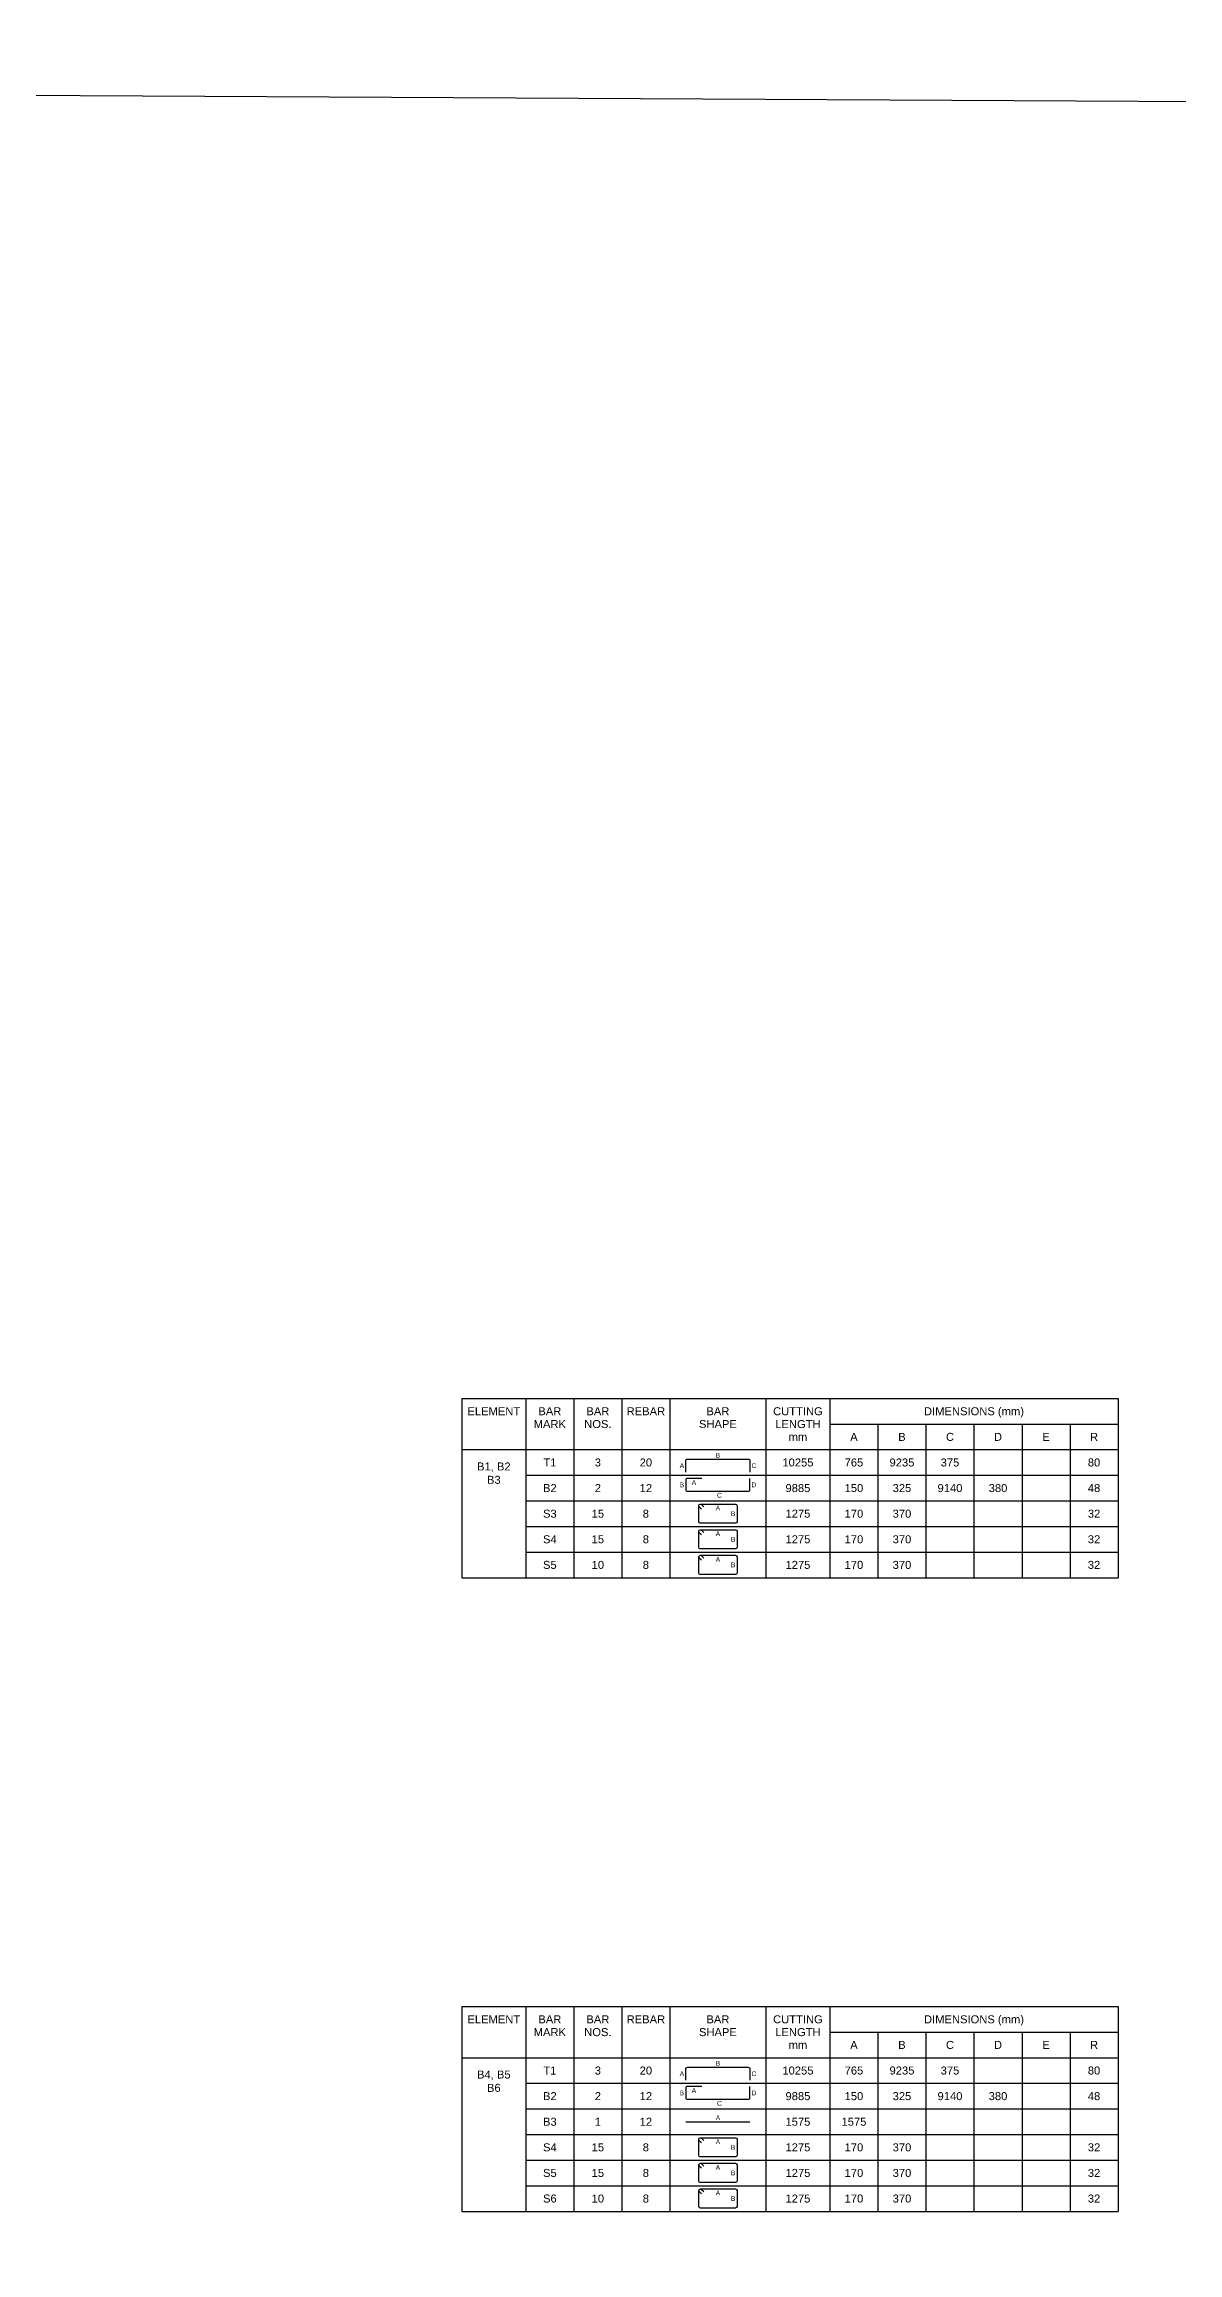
# Model space of a CAD drawing. Header units: inches. Extents: x -816171 to 9366335, y -450961 to 689132.
# Drawn here: x 2806035 to 2841448, y 323825 to 392839 of the extents above; entities that cross this region are included whole.
import ezdxf
from ezdxf.enums import TextEntityAlignment as Align

# ---------------------------------------------------------------- set-up
doc = ezdxf.new("R2010")
doc.units = ezdxf.units.IN
doc.header["$MEASUREMENT"] = 0
for name, color, linetype in [('Dimension', 31, 'Continuous'), ('Reinforcement', 130, 'Continuous'), ('Schedule Header', 4, 'Continuous'), ('Schedule Line', 60, 'Continuous'), ('Text', 31, 'Continuous')]:
    doc.layers.add(name, color=color, linetype=linetype)
doc.styles.add('SC-SansSerif', font='SansSerif')

msp = doc.modelspace()

# ---------------------------------------------------------------- linework, layer by layer
msp.add_lwpolyline([(2507663.83403, 392838.94799), (2914115.59183, 390657.34345), (2914115.59183, 139178.61934), (2507663.83403, 141360.22388)], close=True)
at = {"layer": 'Reinforcement'}
for points in [[(2826081.35401, 348221.25141), (2826081.35401, 348571.25141, -0.5), (2826131.35401, 348621.25141), (2828031.35401, 348621.25141, -0.5), (2828081.35401, 348571.25141), (2828081.35401, 348221.25141)], [(2826581.35401, 348021.25141), (2826131.35401, 348021.25141, 0.5), (2826081.35401, 347971.25141), (2826081.35401, 347671.25141, 0.5), (2826131.35401, 347621.25141), (2828031.35401, 347621.25141, 0.5), (2828081.35401, 347671.25141), (2828081.35401, 348021.25141)], [(2826566.70993, 347065.18558), (2826495.99886, 347135.89587, -0.1989123674), (2826481.35401, 347171.25141, -0.4142046237), (2826531.35401, 347221.25141, -0.1989044359), (2826566.70915, 347206.60694), (2826637.42022, 347135.89665)], [(2826566.70993, 346265.18558), (2826495.99886, 346335.89587, -0.1989123674), (2826481.35401, 346371.25141, -0.4142046237), (2826531.35401, 346421.25141, -0.1989044359), (2826566.70915, 346406.60694), (2826637.42022, 346335.89665)], [(2826566.70993, 345465.18558), (2826495.99886, 345535.89587, -0.1989123674), (2826481.35401, 345571.25141, -0.4142046237), (2826531.35401, 345621.25141, -0.1989044359), (2826566.70915, 345606.60694), (2826637.42022, 345535.89665)], [(2826081.35401, 329221.25141), (2826081.35401, 329571.25141, -0.5), (2826131.35401, 329621.25141), (2828031.35401, 329621.25141, -0.5), (2828081.35401, 329571.25141), (2828081.35401, 329221.25141)], [(2826581.35401, 329021.25141), (2826131.35401, 329021.25141, 0.5), (2826081.35401, 328971.25141), (2826081.35401, 328671.25141, 0.5), (2826131.35401, 328621.25141), (2828031.35401, 328621.25141, 0.5), (2828081.35401, 328671.25141), (2828081.35401, 329021.25141)], [(2826566.70993, 327265.18558), (2826495.99886, 327335.89587, -0.1989123674), (2826481.35401, 327371.25141, -0.4142046237), (2826531.35401, 327421.25141, -0.1989044359), (2826566.70915, 327406.60694), (2826637.42022, 327335.89665)], [(2826566.70993, 326465.18558), (2826495.99886, 326535.89587, -0.1989123674), (2826481.35401, 326571.25141, -0.4142046237), (2826531.35401, 326621.25141, -0.1989044359), (2826566.70915, 326606.60694), (2826637.42022, 326535.89665)], [(2826566.70993, 325665.18558), (2826495.99886, 325735.89587, -0.1989123674), (2826481.35401, 325771.25141, -0.4142046237), (2826531.35401, 325821.25141, -0.1989044359), (2826566.70915, 325806.60694), (2826637.42022, 325735.89665)]]:
    msp.add_lwpolyline(points, format="xyb", dxfattribs=at)
for points in [[(2826481.35401, 347171.25141, -0.4142046237), (2826531.35401, 347221.25141), (2827631.35401, 347221.25141, -0.4142046237), (2827681.35401, 347171.25141), (2827681.35401, 346671.25141, -0.4142046237), (2827631.35401, 346621.25141), (2826531.35401, 346621.25141, -0.4142046237), (2826481.35401, 346671.25141)], [(2826481.35401, 346371.25141, -0.4142046237), (2826531.35401, 346421.25141), (2827631.35401, 346421.25141, -0.4142046237), (2827681.35401, 346371.25141), (2827681.35401, 345871.25141, -0.4142046237), (2827631.35401, 345821.25141), (2826531.35401, 345821.25141, -0.4142046237), (2826481.35401, 345871.25141)], [(2826481.35401, 345571.25141, -0.4142046237), (2826531.35401, 345621.25141), (2827631.35401, 345621.25141, -0.4142046237), (2827681.35401, 345571.25141), (2827681.35401, 345071.25141, -0.4142046237), (2827631.35401, 345021.25141), (2826531.35401, 345021.25141, -0.4142046237), (2826481.35401, 345071.25141)], [(2826481.35401, 327371.25141, -0.4142046237), (2826531.35401, 327421.25141), (2827631.35401, 327421.25141, -0.4142046237), (2827681.35401, 327371.25141), (2827681.35401, 326871.25141, -0.4142046237), (2827631.35401, 326821.25141), (2826531.35401, 326821.25141, -0.4142046237), (2826481.35401, 326871.25141)], [(2826481.35401, 326571.25141, -0.4142046237), (2826531.35401, 326621.25141), (2827631.35401, 326621.25141, -0.4142046237), (2827681.35401, 326571.25141), (2827681.35401, 326071.25141, -0.4142046237), (2827631.35401, 326021.25141), (2826531.35401, 326021.25141, -0.4142046237), (2826481.35401, 326071.25141)], [(2826481.35401, 325771.25141, -0.4142046237), (2826531.35401, 325821.25141), (2827631.35401, 325821.25141, -0.4142046237), (2827681.35401, 325771.25141), (2827681.35401, 325271.25141, -0.4142046237), (2827631.35401, 325221.25141), (2826531.35401, 325221.25141, -0.4142046237), (2826481.35401, 325271.25141)]]:
    msp.add_lwpolyline(points, format="xyb", close=True, dxfattribs=at)
msp.add_lwpolyline([(2826081.35401, 327921.25141), (2828081.35401, 327921.25141)], dxfattribs=at)
at = {"layer": 'Schedule Line'}
for p, q in [((2819081.35401, 350521.25141), (2839581.35401, 350521.25141)), ((2819081.35401, 350521.25141), (2819081.35401, 344921.25141)), ((2821081.35401, 350521.25141), (2821081.35401, 344921.25141)), ((2822581.35401, 350521.25141), (2822581.35401, 344921.25141)), ((2824081.35401, 350521.25141), (2824081.35401, 344921.25141)), ((2825581.35401, 350521.25141), (2825581.35401, 344921.25141)), ((2828581.35401, 350521.25141), (2828581.35401, 344921.25141)), ((2830581.35401, 350521.25141), (2830581.35401, 344921.25141)), ((2839581.35401, 350521.25141), (2839581.35401, 344921.25141)), ((2830581.35401, 349721.25141), (2839581.35401, 349721.25141)), ((2832081.35401, 349721.25141), (2832081.35401, 344921.25141)), ((2833581.35401, 349721.25141), (2833581.35401, 344921.25141)), ((2835081.35401, 349721.25141), (2835081.35401, 344921.25141)), ((2836581.35401, 349721.25141), (2836581.35401, 344921.25141)), ((2838081.35401, 349721.25141), (2838081.35401, 344921.25141)), ((2819081.35401, 348921.25141), (2839581.35401, 348921.25141)), ((2821081.35401, 348121.25141), (2839581.35401, 348121.25141)), ((2821081.35401, 347321.25141), (2839581.35401, 347321.25141)), ((2821081.35401, 346521.25141), (2839581.35401, 346521.25141)), ((2821081.35401, 345721.25141), (2839581.35401, 345721.25141)), ((2819081.35401, 344921.25141), (2839581.35401, 344921.25141)), ((2821081.35401, 344921.25141), (2839581.35401, 344921.25141)), ((2819081.35401, 331521.25141), (2839581.35401, 331521.25141)), ((2819081.35401, 331521.25141), (2819081.35401, 325121.25141)), ((2821081.35401, 331521.25141), (2821081.35401, 325121.25141)), ((2822581.35401, 331521.25141), (2822581.35401, 325121.25141)), ((2824081.35401, 331521.25141), (2824081.35401, 325121.25141)), ((2825581.35401, 331521.25141), (2825581.35401, 325121.25141)), ((2828581.35401, 331521.25141), (2828581.35401, 325121.25141)), ((2830581.35401, 331521.25141), (2830581.35401, 325121.25141)), ((2839581.35401, 331521.25141), (2839581.35401, 325121.25141)), ((2830581.35401, 330721.25141), (2839581.35401, 330721.25141)), ((2832081.35401, 330721.25141), (2832081.35401, 325121.25141)), ((2833581.35401, 330721.25141), (2833581.35401, 325121.25141)), ((2835081.35401, 330721.25141), (2835081.35401, 325121.25141)), ((2836581.35401, 330721.25141), (2836581.35401, 325121.25141)), ((2838081.35401, 330721.25141), (2838081.35401, 325121.25141)), ((2819081.35401, 329921.25141), (2839581.35401, 329921.25141)), ((2821081.35401, 329121.25141), (2839581.35401, 329121.25141)), ((2821081.35401, 328321.25141), (2839581.35401, 328321.25141)), ((2821081.35401, 327521.25141), (2839581.35401, 327521.25141)), ((2821081.35401, 326721.25141), (2839581.35401, 326721.25141)), ((2821081.35401, 325921.25141), (2839581.35401, 325921.25141)), ((2819081.35401, 325121.25141), (2839581.35401, 325121.25141)), ((2821081.35401, 325121.25141), (2839581.35401, 325121.25141))]:
    msp.add_line(p, q, dxfattribs=at)

# ---------------------------------------------------------------- texts
at = {"layer": 'Dimension', "style": 'SC-SansSerif'}
for s, p in [('B', (2827081.35401, 348746.25141)), ('A', (2825956.35401, 348421.25141)), ('B', (2825956.35401, 347821.25141)), ('A', (2826331.35401, 347896.25141)), ('C', (2828206.35401, 348421.25141)), ('D', (2828206.35401, 347821.25141)), ('A', (2827081.35401, 347096.25141)), ('C', (2827131.35401, 347496.25141)), ('B', (2827556.35401, 346921.25141)), ('A', (2827081.35401, 346296.25141)), ('B', (2827556.35401, 346121.25141)), ('A', (2827081.35401, 345496.25141)), ('B', (2827556.35401, 345321.25141)), ('A', (2825956.35401, 329421.25141)), ('B', (2827081.35401, 329746.25141)), ('C', (2828206.35401, 329421.25141)), ('B', (2825956.35401, 328821.25141)), ('A', (2826331.35401, 328896.25141)), ('C', (2827131.35401, 328496.25141)), ('D', (2828206.35401, 328821.25141)), ('A', (2827081.35401, 328046.25141)), ('A', (2827081.35401, 327296.25141)), ('B', (2827556.35401, 327121.25141)), ('A', (2827081.35401, 326496.25141)), ('A', (2827081.35401, 325696.25141)), ('B', (2827556.35401, 326321.25141)), ('B', (2827556.35401, 325521.25141))]:
    msp.add_text(s, height=150, dxfattribs=at).set_placement(p, align=Align.MIDDLE_CENTER)
at = {"layer": 'Schedule Header', "style": 'SC-SansSerif'}
for s, p in [('ELEMENT', (2820081.35401, 350121.25141)), ('BAR', (2821831.35401, 350121.25141)), ('BAR', (2823331.35401, 350121.25141)), ('REBAR', (2824831.35401, 350121.25141)), ('BAR', (2827081.35401, 350121.25141)), ('CUTTING', (2829581.35401, 350121.25141)), ('DIMENSIONS (mm)', (2835081.35401, 350121.25141)), ('MARK', (2821831.35401, 349721.25141)), ('NOS.', (2823331.35401, 349721.25141)), ('SHAPE', (2827081.35401, 349721.25141)), ('LENGTH', (2829581.35401, 349721.25141)), ('mm', (2829581.35401, 349321.25141)), ('A', (2831331.35401, 349321.25141)), ('B', (2832831.35401, 349321.25141)), ('C', (2834331.35401, 349321.25141)), ('D', (2835831.35401, 349321.25141)), ('E', (2837331.35401, 349321.25141)), ('R', (2838831.35401, 349321.25141)), ('ELEMENT', (2820081.35401, 331121.25141)), ('MARK', (2821831.35401, 330721.25141)), ('BAR', (2821831.35401, 331121.25141)), ('NOS.', (2823331.35401, 330721.25141)), ('BAR', (2823331.35401, 331121.25141)), ('REBAR', (2824831.35401, 331121.25141)), ('SHAPE', (2827081.35401, 330721.25141)), ('BAR', (2827081.35401, 331121.25141)), ('CUTTING', (2829581.35401, 331121.25141)), ('LENGTH', (2829581.35401, 330721.25141)), ('DIMENSIONS (mm)', (2835081.35401, 331121.25141)), ('mm', (2829581.35401, 330321.25141)), ('A', (2831331.35401, 330321.25141)), ('B', (2832831.35401, 330321.25141)), ('C', (2834331.35401, 330321.25141)), ('D', (2835831.35401, 330321.25141)), ('E', (2837331.35401, 330321.25141)), ('R', (2838831.35401, 330321.25141))]:
    msp.add_text(s, height=250, dxfattribs=at).set_placement(p, align=Align.MIDDLE_CENTER)
at = {"layer": 'Text', "style": 'SC-SansSerif'}
for s, p in [('T1', (2821831.35401, 348521.25141)), ('3', (2823331.35401, 348521.25141)), ('20', (2824831.35401, 348521.25141)), ('10255', (2829581.35401, 348521.25141)), ('765', (2831331.35401, 348521.25141)), ('9235', (2832831.35401, 348521.25141)), ('375', (2834331.35401, 348521.25141)), ('80', (2838831.35401, 348521.25141)), ('B2', (2821831.35401, 347721.25141)), ('2', (2823331.35401, 347721.25141)), ('12', (2824831.35401, 347721.25141)), ('9885', (2829581.35401, 347721.25141)), ('150', (2831331.35401, 347721.25141)), ('325', (2832831.35401, 347721.25141)), ('9140', (2834331.35401, 347721.25141)), ('380', (2835831.35401, 347721.25141)), ('48', (2838831.35401, 347721.25141)), ('S3', (2821831.35401, 346921.25141)), ('15', (2823331.35401, 346921.25141)), ('8', (2824831.35401, 346921.25141)), ('1275', (2829581.35401, 346921.25141)), ('170', (2831331.35401, 346921.25141)), ('370', (2832831.35401, 346921.25141)), ('32', (2838831.35401, 346921.25141)), ('S4', (2821831.35401, 346121.25141)), ('15', (2823331.35401, 346121.25141)), ('8', (2824831.35401, 346121.25141)), ('1275', (2829581.35401, 346121.25141)), ('170', (2831331.35401, 346121.25141)), ('370', (2832831.35401, 346121.25141)), ('32', (2838831.35401, 346121.25141)), ('S5', (2821831.35401, 345321.25141)), ('10', (2823331.35401, 345321.25141)), ('8', (2824831.35401, 345321.25141)), ('1275', (2829581.35401, 345321.25141)), ('170', (2831331.35401, 345321.25141)), ('370', (2832831.35401, 345321.25141)), ('32', (2838831.35401, 345321.25141)), ('T1', (2821831.35401, 329521.25141)), ('3', (2823331.35401, 329521.25141)), ('20', (2824831.35401, 329521.25141)), ('10255', (2829581.35401, 329521.25141)), ('765', (2831331.35401, 329521.25141)), ('9235', (2832831.35401, 329521.25141)), ('375', (2834331.35401, 329521.25141)), ('80', (2838831.35401, 329521.25141)), ('B2', (2821831.35401, 328721.25141)), ('2', (2823331.35401, 328721.25141)), ('12', (2824831.35401, 328721.25141)), ('9885', (2829581.35401, 328721.25141)), ('150', (2831331.35401, 328721.25141)), ('325', (2832831.35401, 328721.25141)), ('9140', (2834331.35401, 328721.25141)), ('380', (2835831.35401, 328721.25141)), ('48', (2838831.35401, 328721.25141)), ('B3', (2821831.35401, 327921.25141)), ('1', (2823331.35401, 327921.25141)), ('12', (2824831.35401, 327921.25141)), ('1575', (2829581.35401, 327921.25141)), ('1575', (2831331.35401, 327921.25141)), ('S4', (2821831.35401, 327121.25141)), ('15', (2823331.35401, 327121.25141)), ('8', (2824831.35401, 327121.25141)), ('1275', (2829581.35401, 327121.25141)), ('170', (2831331.35401, 327121.25141)), ('370', (2832831.35401, 327121.25141)), ('32', (2838831.35401, 327121.25141)), ('S5', (2821831.35401, 326321.25141)), ('15', (2823331.35401, 326321.25141)), ('8', (2824831.35401, 326321.25141)), ('1275', (2829581.35401, 326321.25141)), ('170', (2831331.35401, 326321.25141)), ('370', (2832831.35401, 326321.25141)), ('32', (2838831.35401, 326321.25141)), ('S6', (2821831.35401, 325521.25141)), ('10', (2823331.35401, 325521.25141)), ('8', (2824831.35401, 325521.25141)), ('1275', (2829581.35401, 325521.25141)), ('170', (2831331.35401, 325521.25141)), ('370', (2832831.35401, 325521.25141)), ('32', (2838831.35401, 325521.25141))]:
    msp.add_text(s, height=250, dxfattribs=at).set_placement(p, align=Align.MIDDLE_CENTER)
at = {"layer": 'Text', "char_height": 250, "attachment_point": 2, "style": 'SC-SansSerif'}
for s, insert in [('B1, B2\\PB3', (2820081.35401, 348521.25141)), ('B4, B5\\PB6', (2820081.35401, 329521.25141))]:
    msp.add_mtext(s, dxfattribs=dict(at, insert=insert))

doc.saveas('drawing.dxf')
